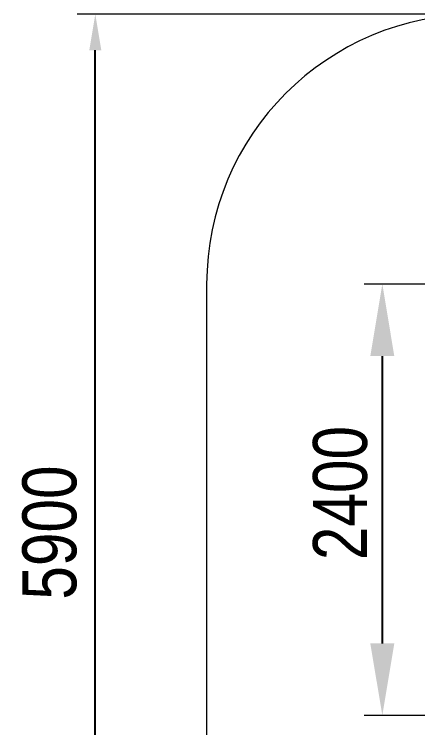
# Model space of a CAD drawing. Header units: millimetres. Extents: x -2996 to 3159, y -4250 to 2544.
# Drawn here: x -2996 to -756, y -1422 to 2544 of the extents above; entities that cross this region are included whole.
import ezdxf

# ---------------------------------------------------------------- set-up
doc = ezdxf.new("R2010")
doc.units = ezdxf.units.MM
for name, color, linetype in [('DIKOM_ЗОНА', 90, 'Continuous'), ('DIKOM_РАЗМЕР_ЗОНА', 7, 'Continuous'), ('DIKOM_РАЗМЕР_ОБЪЕКТА', 7, 'Continuous')]:
    doc.layers.add(name, color=color, linetype=linetype)
doc.styles.add('style1', font='arialbd.ttf', dxfattribs={"width": 0.8})
doc.dimstyles.new('1-50', dxfattribs={"dimtxt": 300, "dimasz": 200, "dimexe": 100, "dimexo": 0, "dimgap": 100, "dimtad": 1, "dimtoh": 1, "dimtxsty": 'style1', "dimcen": 200, "dimclrd": 7, "dimclre": 7, "dimclrt": 7, "dimadec": 1, "dimazin": 2, "dimtfac": 1, "dimtmove": 0, "dimatfit": 2, "dimfxl": 0, "dimlwd": 25, "dimlwe": 18, "dimarcsym": 0})

# ---------------------------------------------------------------- blocks, each defined once
blk = doc.blocks.new('*D2')
at = {"layer": 'Defpoints', "color": 0, "linetype": 'Continuous', "transparency": 16777216}
for p in [(-952.3, 1043.8), (711.5, 1043.8), (66.4, -1353.4)]:
    blk.add_point(p, dxfattribs=at)
at = {"layer": 'DIKOM_РАЗМЕР_ОБЪЕКТА', "color": 7, "linetype": 'Continuous', "lineweight": 18, "transparency": 16777216}
for p, q in [((711.5, 1043.8), (-1052.3, 1043.8)), ((66.4, -1353.4), (-1052.3, -1353.4))]:
    blk.add_line(p, q, dxfattribs=at)
at = {"layer": 'DIKOM_РАЗМЕР_ОБЪЕКТА', "color": 7, "linetype": 'Continuous', "lineweight": 25, "transparency": 16777216}
blk.add_line((-952.3, -953.4), (-952.3, 643.8), dxfattribs=at)
at = {"layer": 'DIKOM_РАЗМЕР_ОБЪЕКТА', "color": 7, "linetype": 'Continuous', "transparency": 16777216}
for points in [[(-1019, 643.8), (-885.7, 643.8), (-952.3, 1043.8)], [(-1019, -953.4), (-885.7, -953.4), (-952.3, -1353.4)]]:
    blk.add_solid(points, dxfattribs=at)
at = {"layer": 'DIKOM_РАЗМЕР_ОБЪЕКТА', "color": 7, "linetype": 'Continuous', "lineweight": 15, "transparency": 16777216, "insert": (-1185.5, -117.3), "char_height": 300, "attachment_point": 5, "rotation": 90, "style": 'style1'}
blk.add_mtext('{\\fArial|b0|i0|c204|p34;2400}', dxfattribs=at)
blk = doc.blocks.new('*D3')
at = {"layer": 'Defpoints', "color": 0, "transparency": 16777216}
for p in [(-1928.1, 309.1), (3158.7, 309.1), (3158.7, -4150.1)]:
    blk.add_point(p, dxfattribs=at)
at = {"layer": 'DIKOM_РАЗМЕР_ЗОНА', "color": 7, "lineweight": 18, "transparency": 16777216}
for p, q in [((-1928.1, 309.1), (-1928.1, -4250.1)), ((3158.7, 309.1), (3158.7, -4250.1))]:
    blk.add_line(p, q, dxfattribs=at)
at = {"layer": 'DIKOM_РАЗМЕР_ЗОНА', "color": 7, "lineweight": 25, "transparency": 16777216}
blk.add_line((-1728.1, -4150.1), (2958.7, -4150.1), dxfattribs=at)
at = {"layer": 'DIKOM_РАЗМЕР_ЗОНА', "color": 7, "transparency": 16777216}
for points in [[(-1728.1, -4116.8), (-1728.1, -4183.4), (-1928.1, -4150.1)], [(2958.7, -4116.8), (2958.7, -4183.4), (3158.7, -4150.1)]]:
    blk.add_solid(points, dxfattribs=at)
at = {"layer": 'DIKOM_РАЗМЕР_ЗОНА', "color": 7, "transparency": 16777216, "insert": (786, -3896.9), "char_height": 300, "attachment_point": 5, "style": 'style1'}
blk.add_mtext('{\\fArial|b0|i0|c204|p34;5090}', dxfattribs=at)
blk = doc.blocks.new('*D4')
at = {"layer": 'Defpoints', "color": 0, "transparency": 16777216}
for p in [(-2546.5, 2543.8), (-428.1, 2543.8), (-75.6, -3353.4)]:
    blk.add_point(p, dxfattribs=at)
at = {"layer": 'DIKOM_РАЗМЕР_ЗОНА', "color": 7, "lineweight": 18, "transparency": 16777216}
for p, q in [((-428.1, 2543.8), (-2646.5, 2543.8)), ((-75.6, -3353.4), (-2646.5, -3353.4))]:
    blk.add_line(p, q, dxfattribs=at)
at = {"layer": 'DIKOM_РАЗМЕР_ЗОНА', "color": 7, "lineweight": 25, "transparency": 16777216}
blk.add_line((-2546.5, -3153.4), (-2546.5, 2343.8), dxfattribs=at)
at = {"layer": 'DIKOM_РАЗМЕР_ЗОНА', "color": 7, "transparency": 16777216}
for points in [[(-2579.8, 2343.8), (-2513.1, 2343.8), (-2546.5, 2543.8)], [(-2579.8, -3153.4), (-2513.1, -3153.4), (-2546.5, -3353.4)]]:
    blk.add_solid(points, dxfattribs=at)
at = {"layer": 'DIKOM_РАЗМЕР_ЗОНА', "color": 7, "transparency": 16777216, "insert": (-2799.6, -336.8), "char_height": 300, "attachment_point": 5, "rotation": 90, "style": 'style1'}
blk.add_mtext('{\\fArial|b0|i0|c204|p34;5900}', dxfattribs=at)

msp = doc.modelspace()

# ---------------------------------------------------------------- linework, layer by layer
at = {"layer": 'DIKOM_ЗОНА', "color": 3, "lineweight": 15}
msp.add_line((-1928.057, 1043.831), (-1928.057, -2353.388), dxfattribs=at)
msp.add_arc((-428.057, 1043.831), 1500, 90, 180, dxfattribs=at)

# ---------------------------------------------------------------- dimensions: what is measured, and where the dimension line sits
at = {"layer": 'DIKOM_РАЗМЕР_ЗОНА', "color": 3}
dim = msp.add_linear_dim(base=(-2546.462, 2543.831), p1=(-75.557, -3353.388), p2=(-428.057, 2543.831), angle=90, text='{\\fArial|b0|i0|c204|p34;5900}', dimstyle='1-50', dxfattribs=at)
dim.commit()
dim.dimension.update_dxf_attribs({"geometry": '*D4', "text_midpoint": (-2546.462, -336.837), "dimtype": 160})
dim = msp.add_linear_dim(base=(3158.716, -4150.102), p1=(-1928.057, 309.066), p2=(3158.716, 309.066), text='{\\fArial|b0|i0|c204|p34;5090}', dimstyle='1-50', dxfattribs=at)
dim.commit()
dim.dimension.update_dxf_attribs({"geometry": '*D3', "text_midpoint": (785.985, -4150.102), "dimtype": 160})
at = {"layer": 'DIKOM_РАЗМЕР_ОБЪЕКТА', "color": 7, "linetype": 'Continuous', "lineweight": 15}
dim = msp.add_linear_dim(base=(-952.332, 1043.833), p1=(66.361, -1353.388), p2=(711.458, 1043.833), angle=90, text='{\\fArial|b0|i0|c204|p34;2400}', dimstyle='1-50', override={"dimasz": 400, "dimgap": 80}, dxfattribs=at)
dim.commit()
dim.dimension.update_dxf_attribs({"geometry": '*D2', "text_midpoint": (-952.332, -117.301), "dimtype": 160})

doc.saveas('drawing.dxf')
